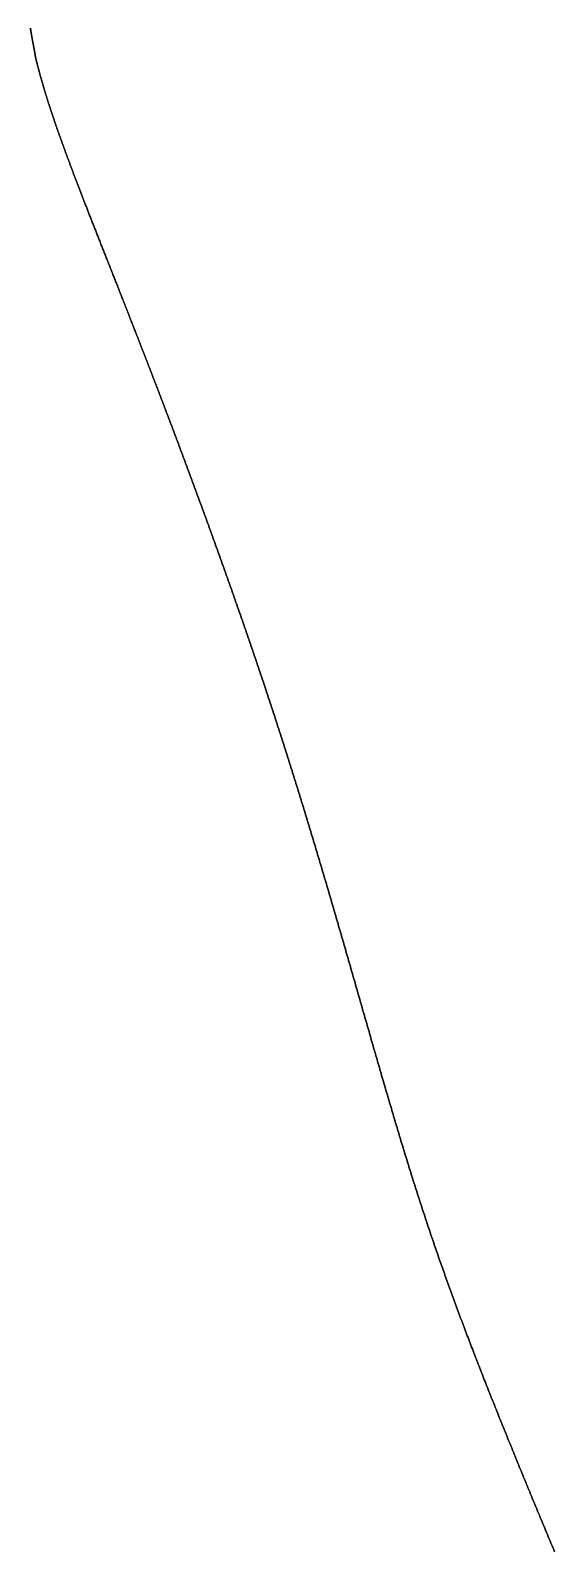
# Model space of a CAD drawing. Header units: inches. Extents: x 130170 to 284068, y 377793 to 804530.
# Drawn here: x 260559.9 to 260578, y 747975.7 to 748028.3 of the extents above; entities that cross this region are included whole.
import ezdxf

# ---------------------------------------------------------------- set-up
doc = ezdxf.new("R2010")
doc.units = ezdxf.units.IN
doc.header["$MEASUREMENT"] = 0
doc.layers.add('muni_il', color=7, linetype='Continuous')

msp = doc.modelspace()

# ---------------------------------------------------------------- linework, layer by layer
at = {"layer": 'muni_il'}
for points in [[(260578.026, 747975.682), (260577.995, 747975.757), (260577.964, 747975.831), (260577.932, 747975.905), (260577.901, 747975.979), (260577.87, 747976.053), (260577.839, 747976.127), (260577.808, 747976.201), (260577.777, 747976.275), (260577.746, 747976.349), (260577.715, 747976.423), (260577.684, 747976.498), (260577.653, 747976.571), (260577.622, 747976.645), (260577.592, 747976.719), (260577.561, 747976.793), (260577.53, 747976.867), (260577.499, 747976.941), (260577.469, 747977.014), (260577.438, 747977.088), (260577.408, 747977.162), (260577.377, 747977.235), (260577.346, 747977.309), (260577.316, 747977.382), (260577.285, 747977.456), (260577.255, 747977.529), (260577.225, 747977.603), (260577.194, 747977.676), (260577.164, 747977.749), (260577.134, 747977.822), (260577.104, 747977.895), (260577.074, 747977.968), (260577.044, 747978.041), (260577.014, 747978.114), (260576.984, 747978.186), (260576.954, 747978.259), (260576.924, 747978.332), (260576.894, 747978.404), (260576.864, 747978.477), (260576.835, 747978.549), (260576.805, 747978.621), (260576.775, 747978.693), (260576.746, 747978.765), (260576.716, 747978.838), (260576.687, 747978.909), (260576.658, 747978.981), (260576.628, 747979.053), (260576.599, 747979.124), (260576.57, 747979.196), (260576.541, 747979.267), (260576.512, 747979.339), (260576.483, 747979.41), (260576.454, 747979.481), (260576.425, 747979.552), (260576.396, 747979.623), (260576.368, 747979.693), (260576.339, 747979.764), (260576.311, 747979.834), (260576.282, 747979.905), (260576.254, 747979.975), (260576.225, 747980.045), (260576.197, 747980.115), (260576.169, 747980.185), (260576.141, 747980.255), (260576.113, 747980.325), (260576.085, 747980.395), (260576.057, 747980.464), (260576.029, 747980.534), (260576.001, 747980.603), (260575.974, 747980.672), (260575.946, 747980.741), (260575.918, 747980.81), (260575.891, 747980.879), (260575.864, 747980.947), (260575.836, 747981.016), (260575.809, 747981.084), (260575.782, 747981.153), (260575.755, 747981.221), (260575.728, 747981.289), (260575.701, 747981.357), (260575.674, 747981.425), (260575.647, 747981.492), (260575.621, 747981.56), (260575.594, 747981.627), (260575.568, 747981.694), (260575.541, 747981.762), (260575.515, 747981.829), (260575.489, 747981.896), (260575.463, 747981.963), (260575.437, 747982.029), (260575.411, 747982.096), (260575.385, 747982.162), (260575.359, 747982.229), (260575.333, 747982.295), (260575.307, 747982.361), (260575.282, 747982.427), (260575.256, 747982.493), (260575.231, 747982.559), (260575.206, 747982.625), (260575.18, 747982.69), (260575.155, 747982.756), (260575.13, 747982.821), (260575.105, 747982.886), (260575.08, 747982.951), (260575.055, 747983.016), (260575.03, 747983.081), (260575.006, 747983.146), (260574.981, 747983.211), (260574.957, 747983.276), (260574.932, 747983.34), (260574.908, 747983.405), (260574.883, 747983.469), (260574.859, 747983.533), (260574.835, 747983.597), (260574.811, 747983.661), (260574.787, 747983.725), (260574.763, 747983.789), (260574.739, 747983.853), (260574.716, 747983.917), (260574.692, 747983.98), (260574.668, 747984.044), (260574.645, 747984.107), (260574.621, 747984.171), (260574.598, 747984.234), (260574.575, 747984.297), (260574.552, 747984.36), (260574.528, 747984.423), (260574.505, 747984.486), (260574.482, 747984.549), (260574.459, 747984.612), (260574.437, 747984.675), (260574.414, 747984.738), (260574.391, 747984.8), (260574.368, 747984.863), (260574.346, 747984.926), (260574.323, 747984.988), (260574.301, 747985.051), (260574.278, 747985.113), (260574.256, 747985.176), (260574.234, 747985.238), (260574.212, 747985.3), (260574.19, 747985.363), (260574.168, 747985.425), (260574.145, 747985.487), (260574.124, 747985.549), (260574.102, 747985.611), (260574.08, 747985.673), (260574.058, 747985.736), (260574.036, 747985.797), (260574.015, 747985.86), (260573.993, 747985.922), (260573.972, 747985.984), (260573.95, 747986.046), (260573.929, 747986.108), (260573.908, 747986.17), (260573.886, 747986.232), (260573.865, 747986.293), (260573.844, 747986.355), (260573.822, 747986.417), (260573.801, 747986.479), (260573.78, 747986.541), (260573.759, 747986.603), (260573.738, 747986.665), (260573.718, 747986.727), (260573.697, 747986.789), (260573.676, 747986.851), (260573.655, 747986.913), (260573.634, 747986.975), (260573.614, 747987.037), (260573.593, 747987.099), (260573.572, 747987.161), (260573.552, 747987.224), (260573.531, 747987.286), (260573.511, 747987.348), (260573.49, 747987.41), (260573.47, 747987.472), (260573.45, 747987.535), (260573.429, 747987.597), (260573.409, 747987.659), (260573.389, 747987.722), (260573.368, 747987.784), (260573.348, 747987.847), (260573.328, 747987.909), (260573.308, 747987.972), (260573.288, 747988.035), (260573.268, 747988.097), (260573.247, 747988.16), (260573.227, 747988.223), (260573.207, 747988.286), (260573.187, 747988.349), (260573.167, 747988.412), (260573.147, 747988.475), (260573.127, 747988.538), (260573.108, 747988.601), (260573.088, 747988.664), (260573.068, 747988.728), (260573.048, 747988.791), (260573.028, 747988.855), (260573.008, 747988.918), (260572.988, 747988.982), (260572.969, 747989.046), (260572.949, 747989.11), (260572.929, 747989.173), (260572.909, 747989.237), (260572.889, 747989.301), (260572.87, 747989.366), (260572.85, 747989.43), (260572.83, 747989.494), (260572.811, 747989.558), (260572.791, 747989.623), (260572.771, 747989.687), (260572.752, 747989.752), (260572.732, 747989.817), (260572.712, 747989.882), (260572.692, 747989.946), (260572.673, 747990.011), (260572.653, 747990.077), (260572.634, 747990.142), (260572.614, 747990.207), (260572.594, 747990.272), (260572.575, 747990.338), (260572.555, 747990.403), (260572.535, 747990.469), (260572.516, 747990.535), (260572.496, 747990.601), (260572.476, 747990.666), (260572.457, 747990.732), (260572.437, 747990.799), (260572.417, 747990.865), (260572.398, 747990.931), (260572.378, 747990.998), (260572.359, 747991.064), (260572.339, 747991.131), (260572.319, 747991.197), (260572.299, 747991.264), (260572.28, 747991.331), (260572.26, 747991.398), (260572.24, 747991.465), (260572.221, 747991.532), (260572.201, 747991.599), (260572.181, 747991.667), (260572.162, 747991.734), (260572.142, 747991.802), (260572.122, 747991.869), (260572.102, 747991.937), (260572.083, 747992.004), (260572.063, 747992.072), (260572.043, 747992.14), (260572.023, 747992.208), (260572.004, 747992.276), (260571.984, 747992.345), (260571.964, 747992.413), (260571.944, 747992.481), (260571.924, 747992.55), (260571.905, 747992.618), (260571.885, 747992.687), (260571.865, 747992.756), (260571.845, 747992.824), (260571.825, 747992.893), (260571.805, 747992.962), (260571.785, 747993.031), (260571.765, 747993.1), (260571.746, 747993.169), (260571.726, 747993.238), (260571.706, 747993.308), (260571.686, 747993.377), (260571.666, 747993.446), (260571.646, 747993.516), (260571.626, 747993.585), (260571.606, 747993.655), (260571.586, 747993.725), (260571.566, 747993.794), (260571.546, 747993.864), (260571.526, 747993.934), (260571.506, 747994.003), (260571.486, 747994.073), (260571.466, 747994.143), (260571.446, 747994.213), (260571.425, 747994.283), (260571.405, 747994.353), (260571.385, 747994.423), (260571.365, 747994.494), (260571.345, 747994.564), (260571.325, 747994.634), (260571.305, 747994.704), (260571.284, 747994.774), (260571.264, 747994.845), (260571.244, 747994.915), (260571.224, 747994.985), (260571.204, 747995.056), (260571.184, 747995.126), (260571.164, 747995.196), (260571.143, 747995.267), (260571.123, 747995.337), (260571.103, 747995.408), (260571.083, 747995.478), (260571.062, 747995.549), (260571.042, 747995.619), (260571.022, 747995.689), (260571.002, 747995.76), (260570.981, 747995.83), (260570.961, 747995.901), (260570.941, 747995.971), (260570.921, 747996.042), (260570.9, 747996.112), (260570.88, 747996.182), (260570.86, 747996.253), (260570.839, 747996.323), (260570.819, 747996.394), (260570.799, 747996.464), (260570.779, 747996.534), (260570.758, 747996.604), (260570.738, 747996.675), (260570.718, 747996.745), (260570.698, 747996.815), (260570.677, 747996.885), (260570.657, 747996.955), (260570.637, 747997.025), (260570.616, 747997.095), (260570.596, 747997.165), (260570.576, 747997.235), (260570.555, 747997.305), (260570.535, 747997.375), (260570.515, 747997.445), (260570.495, 747997.514), (260570.474, 747997.584), (260570.454, 747997.654), (260570.434, 747997.723), (260570.414, 747997.793), (260570.393, 747997.862), (260570.373, 747997.932), (260570.353, 747998.001), (260570.332, 747998.07), (260570.312, 747998.139), (260570.292, 747998.208), (260570.272, 747998.277), (260570.252, 747998.346), (260570.231, 747998.415), (260570.211, 747998.484), (260570.191, 747998.553), (260570.171, 747998.621), (260570.151, 747998.69), (260570.131, 747998.758), (260570.11, 747998.826), (260570.09, 747998.895), (260570.07, 747998.963), (260570.05, 747999.031), (260570.03, 747999.099), (260570.01, 747999.167), (260569.99, 747999.235), (260569.969, 747999.302), (260569.949, 747999.37), (260569.929, 747999.437), (260569.909, 747999.505), (260569.889, 747999.572), (260569.869, 747999.639), (260569.849, 747999.706), (260569.829, 747999.773), (260569.809, 747999.84), (260569.789, 747999.907), (260569.769, 747999.974), (260569.749, 748000.04), (260569.729, 748000.107), (260569.709, 748000.173), (260569.689, 748000.239), (260569.669, 748000.305), (260569.65, 748000.371), (260569.63, 748000.437), (260569.61, 748000.503), (260569.59, 748000.568), (260569.57, 748000.634), (260569.55, 748000.699), (260569.531, 748000.764), (260569.511, 748000.829), (260569.491, 748000.894), (260569.471, 748000.959), (260569.452, 748001.024), (260569.432, 748001.089), (260569.412, 748001.153), (260569.393, 748001.218), (260569.373, 748001.282), (260569.353, 748001.346), (260569.334, 748001.41), (260569.314, 748001.474), (260569.294, 748001.538), (260569.275, 748001.601), (260569.255, 748001.665), (260569.236, 748001.728), (260569.216, 748001.792), (260569.196, 748001.855), (260569.177, 748001.918), (260569.157, 748001.981), (260569.138, 748002.044), (260569.118, 748002.106), (260569.099, 748002.169), (260569.079, 748002.231), (260569.06, 748002.294), (260569.041, 748002.356), (260569.021, 748002.418), (260569.002, 748002.48), (260568.982, 748002.542), (260568.963, 748002.603), (260568.944, 748002.665), (260568.924, 748002.726), (260568.905, 748002.788), (260568.886, 748002.849), (260568.866, 748002.91), (260568.847, 748002.971), (260568.828, 748003.032), (260568.809, 748003.093), (260568.789, 748003.154), (260568.77, 748003.214), (260568.751, 748003.275), (260568.732, 748003.335), (260568.713, 748003.395), (260568.693, 748003.455), (260568.674, 748003.515), (260568.655, 748003.575), (260568.636, 748003.635), (260568.617, 748003.695), (260568.598, 748003.754), (260568.579, 748003.814), (260568.559, 748003.873), (260568.54, 748003.933), (260568.521, 748003.992), (260568.502, 748004.051), (260568.483, 748004.11), (260568.464, 748004.169), (260568.445, 748004.227), (260568.426, 748004.286), (260568.407, 748004.345), (260568.388, 748004.403), (260568.369, 748004.462), (260568.35, 748004.52), (260568.331, 748004.578), (260568.312, 748004.637), (260568.293, 748004.695), (260568.274, 748004.753), (260568.254, 748004.811), (260568.236, 748004.868), (260568.217, 748004.926), (260568.198, 748004.984), (260568.179, 748005.042), (260568.16, 748005.099), (260568.141, 748005.157), (260568.122, 748005.214), (260568.103, 748005.272), (260568.084, 748005.329), (260568.065, 748005.386), (260568.046, 748005.443), (260568.027, 748005.5), (260568.008, 748005.557), (260567.989, 748005.614), (260567.97, 748005.671), (260567.951, 748005.728), (260567.932, 748005.785), (260567.913, 748005.841), (260567.894, 748005.898), (260567.875, 748005.955), (260567.856, 748006.011), (260567.837, 748006.068), (260567.818, 748006.124), (260567.799, 748006.181), (260567.78, 748006.237), (260567.761, 748006.293), (260567.742, 748006.35), (260567.723, 748006.406), (260567.703, 748006.462), (260567.685, 748006.518), (260567.665, 748006.574), (260567.646, 748006.63), (260567.627, 748006.686), (260567.608, 748006.743), (260567.589, 748006.798), (260567.57, 748006.854), (260567.551, 748006.91), (260567.532, 748006.966), (260567.513, 748007.022), (260567.493, 748007.078), (260567.474, 748007.134), (260567.455, 748007.19), (260567.436, 748007.245), (260567.417, 748007.301), (260567.398, 748007.357), (260567.379, 748007.413), (260567.359, 748007.468), (260567.34, 748007.524), (260567.321, 748007.58), (260567.302, 748007.635), (260567.282, 748007.691), (260567.263, 748007.746), (260567.244, 748007.802), (260567.224, 748007.857), (260567.205, 748007.913), (260567.186, 748007.969), (260567.166, 748008.024), (260567.147, 748008.08), (260567.128, 748008.135), (260567.108, 748008.191), (260567.089, 748008.246), (260567.07, 748008.302), (260567.05, 748008.357), (260567.031, 748008.413), (260567.011, 748008.468), (260566.992, 748008.524), (260566.972, 748008.579), (260566.953, 748008.635), (260566.933, 748008.69), (260566.914, 748008.746), (260566.894, 748008.801), (260566.875, 748008.857), (260566.855, 748008.912), (260566.835, 748008.968), (260566.816, 748009.023), (260566.796, 748009.079), (260566.776, 748009.134), (260566.757, 748009.189), (260566.737, 748009.245), (260566.717, 748009.301), (260566.698, 748009.356), (260566.678, 748009.411), (260566.658, 748009.467), (260566.639, 748009.522), (260566.619, 748009.578), (260566.599, 748009.633), (260566.579, 748009.689), (260566.559, 748009.744), (260566.54, 748009.8), (260566.52, 748009.855), (260566.5, 748009.911), (260566.48, 748009.966), (260566.46, 748010.022), (260566.44, 748010.077), (260566.42, 748010.133), (260566.4, 748010.188), (260566.38, 748010.244), (260566.36, 748010.299), (260566.34, 748010.355), (260566.32, 748010.41), (260566.3, 748010.466), (260566.28, 748010.521), (260566.26, 748010.577), (260566.24, 748010.632), (260566.22, 748010.687), (260566.2, 748010.743), (260566.18, 748010.798), (260566.16, 748010.854), (260566.14, 748010.909), (260566.12, 748010.965), (260566.1, 748011.02), (260566.08, 748011.076), (260566.06, 748011.131), (260566.039, 748011.186), (260566.019, 748011.242), (260565.999, 748011.297), (260565.979, 748011.352), (260565.959, 748011.408), (260565.939, 748011.463), (260565.918, 748011.518), (260565.898, 748011.574), (260565.878, 748011.629), (260565.858, 748011.684), (260565.838, 748011.739), (260565.817, 748011.794), (260565.797, 748011.85), (260565.777, 748011.905), (260565.757, 748011.96), (260565.736, 748012.015), (260565.716, 748012.07), (260565.696, 748012.125), (260565.676, 748012.18), (260565.655, 748012.235), (260565.635, 748012.29), (260565.615, 748012.345), (260565.595, 748012.4), (260565.574, 748012.455), (260565.554, 748012.509), (260565.534, 748012.564), (260565.514, 748012.619), (260565.493, 748012.673), (260565.473, 748012.728), (260565.453, 748012.783), (260565.433, 748012.837), (260565.412, 748012.892), (260565.392, 748012.946), (260565.372, 748013.001), (260565.352, 748013.055), (260565.332, 748013.109), (260565.312, 748013.164), (260565.291, 748013.218), (260565.271, 748013.272), (260565.251, 748013.326), (260565.231, 748013.38), (260565.211, 748013.434), (260565.19, 748013.488), (260565.17, 748013.542), (260565.15, 748013.596), (260565.13, 748013.649), (260565.11, 748013.703), (260565.09, 748013.757), (260565.07, 748013.81), (260565.05, 748013.864), (260565.03, 748013.917), (260565.01, 748013.971), (260564.99, 748014.024), (260564.97, 748014.077), (260564.95, 748014.13), (260564.93, 748014.183), (260564.91, 748014.236), (260564.89, 748014.289), (260564.87, 748014.342), (260564.85, 748014.394), (260564.83, 748014.447), (260564.81, 748014.5), (260564.791, 748014.552), (260564.771, 748014.604), (260564.751, 748014.657), (260564.731, 748014.709), (260564.712, 748014.761), (260564.692, 748014.813), (260564.672, 748014.865), (260564.653, 748014.917), (260564.633, 748014.968), (260564.613, 748015.02), (260564.594, 748015.072), (260564.574, 748015.123), (260564.555, 748015.174), (260564.535, 748015.226), (260564.516, 748015.277), (260564.496, 748015.328), (260564.477, 748015.379), (260564.457, 748015.43), (260564.438, 748015.48), (260564.419, 748015.531), (260564.399, 748015.581), (260564.38, 748015.632), (260564.361, 748015.682), (260564.342, 748015.732), (260564.322, 748015.782), (260564.303, 748015.832), (260564.284, 748015.882), (260564.265, 748015.932), (260564.246, 748015.982), (260564.227, 748016.031), (260564.208, 748016.08), (260564.189, 748016.13), (260564.17, 748016.179), (260564.151, 748016.228), (260564.133, 748016.277), (260564.114, 748016.326), (260564.095, 748016.374), (260564.076, 748016.423), (260564.058, 748016.471), (260564.039, 748016.52), (260564.02, 748016.568), (260564.002, 748016.616), (260563.983, 748016.664), (260563.965, 748016.712), (260563.946, 748016.76), (260563.928, 748016.807), (260563.909, 748016.855), (260563.891, 748016.902), (260563.873, 748016.949), (260563.855, 748016.996), (260563.836, 748017.044), (260563.818, 748017.09), (260563.8, 748017.137), (260563.782, 748017.184), (260563.764, 748017.23), (260563.746, 748017.276), (260563.728, 748017.323), (260563.71, 748017.369), (260563.692, 748017.415), (260563.674, 748017.461), (260563.656, 748017.506), (260563.639, 748017.552), (260563.621, 748017.597), (260563.603, 748017.643), (260563.585, 748017.688), (260563.568, 748017.733), (260563.55, 748017.778), (260563.533, 748017.823), (260563.515, 748017.868), (260563.498, 748017.912), (260563.481, 748017.957), (260563.463, 748018.001), (260563.446, 748018.045), (260563.429, 748018.089), (260563.411, 748018.133), (260563.394, 748018.177), (260563.377, 748018.221), (260563.36, 748018.264), (260563.343, 748018.308), (260563.326, 748018.351), (260563.309, 748018.394), (260563.292, 748018.437), (260563.275, 748018.48), (260563.258, 748018.523), (260563.242, 748018.566), (260563.225, 748018.608), (260563.208, 748018.651), (260563.192, 748018.693), (260563.175, 748018.735), (260563.159, 748018.777), (260563.142, 748018.819), (260563.126, 748018.861), (260563.109, 748018.903), (260563.093, 748018.944), (260563.076, 748018.986), (260563.06, 748019.027), (260563.044, 748019.068), (260563.028, 748019.11), (260563.012, 748019.15), (260562.996, 748019.191), (260562.979, 748019.232), (260562.963, 748019.273), (260562.948, 748019.313), (260562.932, 748019.353), (260562.916, 748019.394), (260562.9, 748019.434), (260562.884, 748019.474), (260562.868, 748019.514), (260562.853, 748019.553), (260562.837, 748019.593), (260562.821, 748019.632), (260562.806, 748019.672), (260562.79, 748019.711), (260562.775, 748019.75), (260562.759, 748019.789), (260562.744, 748019.828), (260562.729, 748019.867), (260562.714, 748019.906), (260562.698, 748019.944), (260562.683, 748019.983), (260562.668, 748020.021), (260562.653, 748020.059), (260562.638, 748020.097), (260562.623, 748020.135), (260562.608, 748020.173), (260562.593, 748020.211), (260562.578, 748020.249), (260562.563, 748020.286), (260562.548, 748020.323), (260562.534, 748020.361), (260562.519, 748020.398), (260562.504, 748020.435), (260562.49, 748020.472), (260562.475, 748020.509), (260562.461, 748020.546), (260562.446, 748020.582), (260562.432, 748020.619), (260562.417, 748020.655), (260562.403, 748020.692), (260562.389, 748020.728), (260562.374, 748020.764), (260562.36, 748020.8), (260562.346, 748020.836), (260562.332, 748020.871), (260562.318, 748020.907), (260562.304, 748020.943), (260562.29, 748020.978), (260562.276, 748021.013), (260562.262, 748021.049), (260562.248, 748021.084), (260562.234, 748021.119), (260562.221, 748021.154), (260562.207, 748021.188), (260562.193, 748021.223), (260562.18, 748021.258), (260562.166, 748021.292), (260562.153, 748021.326), (260562.139, 748021.361), (260562.126, 748021.395), (260562.112, 748021.429), (260562.099, 748021.463), (260562.086, 748021.496), (260562.072, 748021.53), (260562.059, 748021.564), (260562.046, 748021.597), (260562.033, 748021.631), (260562.02, 748021.664), (260562.007, 748021.697), (260561.994, 748021.73), (260561.981, 748021.763), (260561.968, 748021.796), (260561.955, 748021.829), (260561.942, 748021.862), (260561.93, 748021.895), (260561.917, 748021.927), (260561.904, 748021.96), (260561.891, 748021.992), (260561.879, 748022.024), (260561.866, 748022.056), (260561.854, 748022.088), (260561.841, 748022.12), (260561.829, 748022.152), (260561.817, 748022.184), (260561.804, 748022.215), (260561.792, 748022.247), (260561.78, 748022.279), (260561.768, 748022.31), (260561.755, 748022.341), (260561.743, 748022.372), (260561.731, 748022.403), (260561.719, 748022.434), (260561.707, 748022.465), (260561.695, 748022.496), (260561.683, 748022.527), (260561.671, 748022.557), (260561.66, 748022.588), (260561.648, 748022.618), (260561.636, 748022.649), (260561.624, 748022.679), (260561.613, 748022.709), (260561.601, 748022.74), (260561.59, 748022.77), (260561.578, 748022.799), (260561.567, 748022.829), (260561.555, 748022.859), (260561.544, 748022.889), (260561.532, 748022.918), (260561.521, 748022.948), (260561.51, 748022.977), (260561.499, 748023.007), (260561.487, 748023.036), (260561.476, 748023.065), (260561.465, 748023.094), (260561.454, 748023.124), (260561.443, 748023.153), (260561.432, 748023.181), (260561.421, 748023.21), (260561.41, 748023.239), (260561.399, 748023.268), (260561.388, 748023.296), (260561.377, 748023.325), (260561.367, 748023.353), (260561.356, 748023.382), (260561.345, 748023.41), (260561.335, 748023.438), (260561.324, 748023.466), (260561.313, 748023.495), (260561.303, 748023.523), (260561.292, 748023.55), (260561.282, 748023.578), (260561.271, 748023.606), (260561.261, 748023.634), (260561.251, 748023.662), (260561.24, 748023.689), (260561.23, 748023.717), (260561.22, 748023.745), (260561.209, 748023.772), (260561.199, 748023.799), (260561.189, 748023.827), (260561.179, 748023.854), (260561.169, 748023.881), (260561.159, 748023.908), (260561.149, 748023.935), (260561.139, 748023.962), (260561.129, 748023.989), (260561.119, 748024.016), (260561.109, 748024.043), (260561.099, 748024.07), (260561.09, 748024.096), (260561.08, 748024.123), (260561.07, 748024.15), (260561.06, 748024.176), (260561.051, 748024.203), (260561.041, 748024.229), (260561.032, 748024.256), (260561.022, 748024.282), (260561.013, 748024.308), (260561.003, 748024.334), (260560.994, 748024.361), (260560.984, 748024.387), (260560.975, 748024.413), (260560.965, 748024.439), (260560.956, 748024.465), (260560.947, 748024.491), (260560.938, 748024.516), (260560.928, 748024.542), (260560.919, 748024.568), (260560.91, 748024.593), (260560.901, 748024.619), (260560.892, 748024.645), (260560.883, 748024.67), (260560.874, 748024.695), (260560.865, 748024.721), (260560.856, 748024.746), (260560.847, 748024.772), (260560.838, 748024.797), (260560.829, 748024.822), (260560.821, 748024.847), (260560.812, 748024.872), (260560.803, 748024.897), (260560.795, 748024.922), (260560.786, 748024.947), (260560.777, 748024.972), (260560.769, 748024.997), (260560.76, 748025.021), (260560.752, 748025.046), (260560.743, 748025.07), (260560.735, 748025.095), (260560.727, 748025.119), (260560.718, 748025.144), (260560.71, 748025.168), (260560.702, 748025.193), (260560.693, 748025.217), (260560.685, 748025.241), (260560.677, 748025.265), (260560.669, 748025.289), (260560.661, 748025.313), (260560.653, 748025.337), (260560.645, 748025.361), (260560.637, 748025.385), (260560.629, 748025.408), (260560.621, 748025.432), (260560.613, 748025.456), (260560.605, 748025.479), (260560.598, 748025.503), (260560.59, 748025.526), (260560.582, 748025.549), (260560.575, 748025.573), (260560.567, 748025.596), (260560.56, 748025.619), (260560.552, 748025.642), (260560.545, 748025.665), (260560.537, 748025.688), (260560.53, 748025.711), (260560.523, 748025.734), (260560.515, 748025.756), (260560.508, 748025.779), (260560.501, 748025.801), (260560.494, 748025.824), (260560.487, 748025.846), (260560.48, 748025.868), (260560.473, 748025.891), (260560.466, 748025.913), (260560.459, 748025.935), (260560.452, 748025.957), (260560.445, 748025.979), (260560.438, 748026.001), (260560.431, 748026.023), (260560.425, 748026.044), (260560.418, 748026.066), (260560.411, 748026.087), (260560.405, 748026.109), (260560.398, 748026.13), (260560.392, 748026.151), (260560.385, 748026.173), (260560.379, 748026.194), (260560.373, 748026.215), (260560.366, 748026.236), (260560.36, 748026.257), (260560.354, 748026.277), (260560.348, 748026.298), (260560.342, 748026.319), (260560.336, 748026.339), (260560.329, 748026.36), (260560.324, 748026.38), (260560.318, 748026.4), (260560.312, 748026.42), (260560.306, 748026.441), (260560.3, 748026.461), (260560.294, 748026.48), (260560.289, 748026.5), (260560.283, 748026.52), (260560.278, 748026.539), (260560.272, 748026.559), (260560.266, 748026.578), (260560.261, 748026.598), (260560.256, 748026.617), (260560.25, 748026.636), (260560.245, 748026.655), (260560.24, 748026.674), (260560.235, 748026.692), (260560.23, 748026.711), (260560.224, 748026.73), (260560.219, 748026.748), (260560.214, 748026.766), (260560.21, 748026.784), (260560.205, 748026.802), (260560.2, 748026.82), (260560.195, 748026.838), (260560.19, 748026.855), (260560.186, 748026.873), (260560.181, 748026.89), (260560.177, 748026.907), (260560.172, 748026.924), (260560.168, 748026.941), (260560.163, 748026.958), (260560.159, 748026.974), (260560.155, 748026.99), (260560.151, 748027.006), (260560.147, 748027.022), (260560.143, 748027.038), (260560.139, 748027.053), (260560.135, 748027.068), (260560.131, 748027.083), (260560.127, 748027.098), (260560.124, 748027.112), (260560.12, 748027.126), (260560.116, 748027.14), (260560.113, 748027.154), (260560.11, 748027.167), (260560.106, 748027.181), (260560.103, 748027.193), (260560.1, 748027.206), (260560.097, 748027.218), (260560.094, 748027.23), (260560.092, 748027.242), (260560.089, 748027.253), (260560.086, 748027.264), (260560.084, 748027.275), (260560.081, 748027.286), (260560.079, 748027.296), (260560.076, 748027.307), (260560.074, 748027.317), (260560.072, 748027.326), (260560.07, 748027.336), (260560.067, 748027.346), (260560.065, 748027.355), (260560.063, 748027.365), (260560.061, 748027.374), (260560.059, 748027.384), (260560.057, 748027.394), (260560.055, 748027.404), (260560.053, 748027.415), (260559.91, 748028.223), (260559.892, 748028.333)], [(260559.892, 748028.333), (260559.91, 748028.223), (260560.053, 748027.415), (260560.055, 748027.404), (260560.057, 748027.394), (260560.059, 748027.384), (260560.061, 748027.374), (260560.063, 748027.365), (260560.065, 748027.355), (260560.067, 748027.346), (260560.07, 748027.336), (260560.072, 748027.326), (260560.074, 748027.317), (260560.076, 748027.307), (260560.079, 748027.296), (260560.081, 748027.286), (260560.084, 748027.275), (260560.086, 748027.264), (260560.089, 748027.253), (260560.092, 748027.242), (260560.094, 748027.23), (260560.097, 748027.218), (260560.1, 748027.206), (260560.103, 748027.193), (260560.106, 748027.181), (260560.11, 748027.167), (260560.113, 748027.154), (260560.116, 748027.14), (260560.12, 748027.126), (260560.124, 748027.112), (260560.127, 748027.098), (260560.131, 748027.083), (260560.135, 748027.068), (260560.139, 748027.053), (260560.143, 748027.038), (260560.147, 748027.022), (260560.151, 748027.006), (260560.155, 748026.99), (260560.159, 748026.974), (260560.163, 748026.958), (260560.168, 748026.941), (260560.172, 748026.924), (260560.177, 748026.907), (260560.181, 748026.89), (260560.186, 748026.873), (260560.19, 748026.855), (260560.195, 748026.838), (260560.2, 748026.82), (260560.205, 748026.802), (260560.21, 748026.784), (260560.214, 748026.766), (260560.219, 748026.748), (260560.224, 748026.73), (260560.23, 748026.711), (260560.235, 748026.692), (260560.24, 748026.674), (260560.245, 748026.655), (260560.25, 748026.636), (260560.256, 748026.617), (260560.261, 748026.598), (260560.266, 748026.578), (260560.272, 748026.559), (260560.278, 748026.539), (260560.283, 748026.52), (260560.289, 748026.5), (260560.294, 748026.48), (260560.3, 748026.461), (260560.306, 748026.441), (260560.312, 748026.42), (260560.318, 748026.4), (260560.324, 748026.38), (260560.329, 748026.36), (260560.336, 748026.339), (260560.342, 748026.319), (260560.348, 748026.298), (260560.354, 748026.277), (260560.36, 748026.257), (260560.366, 748026.236), (260560.373, 748026.215), (260560.379, 748026.194), (260560.385, 748026.173), (260560.392, 748026.151), (260560.398, 748026.13), (260560.405, 748026.109), (260560.411, 748026.087), (260560.418, 748026.066), (260560.425, 748026.044), (260560.431, 748026.023), (260560.438, 748026.001), (260560.445, 748025.979), (260560.452, 748025.957), (260560.459, 748025.935), (260560.466, 748025.913), (260560.473, 748025.891), (260560.48, 748025.868), (260560.487, 748025.846), (260560.494, 748025.824), (260560.501, 748025.801), (260560.508, 748025.779), (260560.515, 748025.756), (260560.523, 748025.734), (260560.53, 748025.711), (260560.537, 748025.688), (260560.545, 748025.665), (260560.552, 748025.642), (260560.56, 748025.619), (260560.567, 748025.596), (260560.575, 748025.573), (260560.582, 748025.549), (260560.59, 748025.526), (260560.598, 748025.503), (260560.605, 748025.479), (260560.613, 748025.456), (260560.621, 748025.432), (260560.629, 748025.408), (260560.637, 748025.385), (260560.645, 748025.361), (260560.653, 748025.337), (260560.661, 748025.313), (260560.669, 748025.289), (260560.677, 748025.265), (260560.685, 748025.241), (260560.693, 748025.217), (260560.702, 748025.193), (260560.71, 748025.168), (260560.718, 748025.144), (260560.727, 748025.119), (260560.735, 748025.095), (260560.743, 748025.07), (260560.752, 748025.046), (260560.76, 748025.021), (260560.769, 748024.997), (260560.777, 748024.972), (260560.786, 748024.947), (260560.795, 748024.922), (260560.803, 748024.897), (260560.812, 748024.872), (260560.821, 748024.847), (260560.829, 748024.822), (260560.838, 748024.797), (260560.847, 748024.772), (260560.856, 748024.746), (260560.865, 748024.721), (260560.874, 748024.695), (260560.883, 748024.67), (260560.892, 748024.645), (260560.901, 748024.619), (260560.91, 748024.593), (260560.919, 748024.568), (260560.928, 748024.542), (260560.938, 748024.516), (260560.947, 748024.491), (260560.956, 748024.465), (260560.965, 748024.439), (260560.975, 748024.413), (260560.984, 748024.387), (260560.994, 748024.361), (260561.003, 748024.334), (260561.013, 748024.308), (260561.022, 748024.282), (260561.032, 748024.256), (260561.041, 748024.229), (260561.051, 748024.203), (260561.06, 748024.176), (260561.07, 748024.15), (260561.08, 748024.123), (260561.09, 748024.096), (260561.099, 748024.07), (260561.109, 748024.043), (260561.119, 748024.016), (260561.129, 748023.989), (260561.139, 748023.962), (260561.149, 748023.935), (260561.159, 748023.908), (260561.169, 748023.881), (260561.179, 748023.854), (260561.189, 748023.827), (260561.199, 748023.799), (260561.209, 748023.772), (260561.22, 748023.745), (260561.23, 748023.717), (260561.24, 748023.689), (260561.251, 748023.662), (260561.261, 748023.634), (260561.271, 748023.606), (260561.282, 748023.578), (260561.292, 748023.55), (260561.303, 748023.523), (260561.313, 748023.495), (260561.324, 748023.466), (260561.335, 748023.438), (260561.345, 748023.41), (260561.356, 748023.382), (260561.367, 748023.353), (260561.377, 748023.325), (260561.388, 748023.296), (260561.399, 748023.268), (260561.41, 748023.239), (260561.421, 748023.21), (260561.432, 748023.181), (260561.443, 748023.153), (260561.454, 748023.124), (260561.465, 748023.094), (260561.476, 748023.065), (260561.487, 748023.036), (260561.499, 748023.007), (260561.51, 748022.977), (260561.521, 748022.948), (260561.532, 748022.918), (260561.544, 748022.889), (260561.555, 748022.859), (260561.567, 748022.829), (260561.578, 748022.799), (260561.59, 748022.77), (260561.601, 748022.74), (260561.613, 748022.709), (260561.624, 748022.679), (260561.636, 748022.649), (260561.648, 748022.618), (260561.66, 748022.588), (260561.671, 748022.557), (260561.683, 748022.527), (260561.695, 748022.496), (260561.707, 748022.465), (260561.719, 748022.434), (260561.731, 748022.403), (260561.743, 748022.372), (260561.755, 748022.341), (260561.768, 748022.31), (260561.78, 748022.279), (260561.792, 748022.247), (260561.804, 748022.215), (260561.817, 748022.184), (260561.829, 748022.152), (260561.841, 748022.12), (260561.854, 748022.088), (260561.866, 748022.056), (260561.879, 748022.024), (260561.891, 748021.992), (260561.904, 748021.96), (260561.917, 748021.927), (260561.93, 748021.895), (260561.942, 748021.862), (260561.955, 748021.829), (260561.968, 748021.796), (260561.981, 748021.763), (260561.994, 748021.73), (260562.007, 748021.697), (260562.02, 748021.664), (260562.033, 748021.631), (260562.046, 748021.597), (260562.059, 748021.564), (260562.072, 748021.53), (260562.086, 748021.496), (260562.099, 748021.463), (260562.112, 748021.429), (260562.126, 748021.395), (260562.139, 748021.361), (260562.153, 748021.326), (260562.166, 748021.292), (260562.18, 748021.258), (260562.193, 748021.223), (260562.207, 748021.188), (260562.221, 748021.154), (260562.234, 748021.119), (260562.248, 748021.084), (260562.262, 748021.049), (260562.276, 748021.013), (260562.29, 748020.978), (260562.304, 748020.943), (260562.318, 748020.907), (260562.332, 748020.871), (260562.346, 748020.836), (260562.36, 748020.8), (260562.374, 748020.764), (260562.389, 748020.728), (260562.403, 748020.692), (260562.417, 748020.655), (260562.432, 748020.619), (260562.446, 748020.582), (260562.461, 748020.546), (260562.475, 748020.509), (260562.49, 748020.472), (260562.504, 748020.435), (260562.519, 748020.398), (260562.534, 748020.361), (260562.548, 748020.323), (260562.563, 748020.286), (260562.578, 748020.249), (260562.593, 748020.211), (260562.608, 748020.173), (260562.623, 748020.135), (260562.638, 748020.097), (260562.653, 748020.059), (260562.668, 748020.021), (260562.683, 748019.983), (260562.698, 748019.944), (260562.714, 748019.906), (260562.729, 748019.867), (260562.744, 748019.828), (260562.759, 748019.789), (260562.775, 748019.75), (260562.79, 748019.711), (260562.806, 748019.672), (260562.821, 748019.632), (260562.837, 748019.593), (260562.853, 748019.553), (260562.868, 748019.514), (260562.884, 748019.474), (260562.9, 748019.434), (260562.916, 748019.394), (260562.932, 748019.353), (260562.948, 748019.313), (260562.963, 748019.273), (260562.979, 748019.232), (260562.996, 748019.191), (260563.012, 748019.15), (260563.028, 748019.11), (260563.044, 748019.068), (260563.06, 748019.027), (260563.076, 748018.986), (260563.093, 748018.944), (260563.109, 748018.903), (260563.126, 748018.861), (260563.142, 748018.819), (260563.159, 748018.777), (260563.175, 748018.735), (260563.192, 748018.693), (260563.208, 748018.651), (260563.225, 748018.608), (260563.242, 748018.566), (260563.258, 748018.523), (260563.275, 748018.48), (260563.292, 748018.437), (260563.309, 748018.394), (260563.326, 748018.351), (260563.343, 748018.308), (260563.36, 748018.264), (260563.377, 748018.221), (260563.394, 748018.177), (260563.411, 748018.133), (260563.429, 748018.089), (260563.446, 748018.045), (260563.463, 748018.001), (260563.481, 748017.957), (260563.498, 748017.912), (260563.515, 748017.868), (260563.533, 748017.823), (260563.55, 748017.778), (260563.568, 748017.733), (260563.585, 748017.688), (260563.603, 748017.643), (260563.621, 748017.597), (260563.639, 748017.552), (260563.656, 748017.506), (260563.674, 748017.461), (260563.692, 748017.415), (260563.71, 748017.369), (260563.728, 748017.323), (260563.746, 748017.276), (260563.764, 748017.23), (260563.782, 748017.184), (260563.8, 748017.137), (260563.818, 748017.09), (260563.836, 748017.044), (260563.855, 748016.996), (260563.873, 748016.949), (260563.891, 748016.902), (260563.909, 748016.855), (260563.928, 748016.807), (260563.946, 748016.76), (260563.965, 748016.712), (260563.983, 748016.664), (260564.002, 748016.616), (260564.02, 748016.568), (260564.039, 748016.52), (260564.058, 748016.471), (260564.076, 748016.423), (260564.095, 748016.374), (260564.114, 748016.326), (260564.133, 748016.277), (260564.151, 748016.228), (260564.17, 748016.179), (260564.189, 748016.13), (260564.208, 748016.08), (260564.227, 748016.031), (260564.246, 748015.982), (260564.265, 748015.932), (260564.284, 748015.882), (260564.303, 748015.832), (260564.322, 748015.782), (260564.342, 748015.732), (260564.361, 748015.682), (260564.38, 748015.632), (260564.399, 748015.581), (260564.419, 748015.531), (260564.438, 748015.48), (260564.457, 748015.43), (260564.477, 748015.379), (260564.496, 748015.328), (260564.516, 748015.277), (260564.535, 748015.226), (260564.555, 748015.174), (260564.574, 748015.123), (260564.594, 748015.072), (260564.613, 748015.02), (260564.633, 748014.968), (260564.653, 748014.917), (260564.672, 748014.865), (260564.692, 748014.813), (260564.712, 748014.761), (260564.731, 748014.709), (260564.751, 748014.657), (260564.771, 748014.604), (260564.791, 748014.552), (260564.81, 748014.5), (260564.83, 748014.447), (260564.85, 748014.394), (260564.87, 748014.342), (260564.89, 748014.289), (260564.91, 748014.236), (260564.93, 748014.183), (260564.95, 748014.13), (260564.97, 748014.077), (260564.99, 748014.024), (260565.01, 748013.971), (260565.03, 748013.917), (260565.05, 748013.864), (260565.07, 748013.81), (260565.09, 748013.757), (260565.11, 748013.703), (260565.13, 748013.649), (260565.15, 748013.596), (260565.17, 748013.542), (260565.19, 748013.488), (260565.211, 748013.434), (260565.231, 748013.38), (260565.251, 748013.326), (260565.271, 748013.272), (260565.291, 748013.218), (260565.312, 748013.164), (260565.332, 748013.109), (260565.352, 748013.055), (260565.372, 748013.001), (260565.392, 748012.946), (260565.412, 748012.892), (260565.433, 748012.837), (260565.453, 748012.783), (260565.473, 748012.728), (260565.493, 748012.673), (260565.514, 748012.619), (260565.534, 748012.564), (260565.554, 748012.509), (260565.574, 748012.455), (260565.595, 748012.4), (260565.615, 748012.345), (260565.635, 748012.29), (260565.655, 748012.235), (260565.676, 748012.18), (260565.696, 748012.125), (260565.716, 748012.07), (260565.736, 748012.015), (260565.757, 748011.96), (260565.777, 748011.905), (260565.797, 748011.85), (260565.817, 748011.794), (260565.838, 748011.739), (260565.858, 748011.684), (260565.878, 748011.629), (260565.898, 748011.574), (260565.918, 748011.518), (260565.939, 748011.463), (260565.959, 748011.408), (260565.979, 748011.352), (260565.999, 748011.297), (260566.019, 748011.242), (260566.039, 748011.186), (260566.06, 748011.131), (260566.08, 748011.076), (260566.1, 748011.02), (260566.12, 748010.965), (260566.14, 748010.909), (260566.16, 748010.854), (260566.18, 748010.798), (260566.2, 748010.743), (260566.22, 748010.687), (260566.24, 748010.632), (260566.26, 748010.577), (260566.28, 748010.521), (260566.3, 748010.466), (260566.32, 748010.41), (260566.34, 748010.355), (260566.36, 748010.299), (260566.38, 748010.244), (260566.4, 748010.188), (260566.42, 748010.133), (260566.44, 748010.077), (260566.46, 748010.022), (260566.48, 748009.966), (260566.5, 748009.911), (260566.52, 748009.855), (260566.54, 748009.8), (260566.559, 748009.744), (260566.579, 748009.689), (260566.599, 748009.633), (260566.619, 748009.578), (260566.639, 748009.522), (260566.658, 748009.467), (260566.678, 748009.411), (260566.698, 748009.356), (260566.717, 748009.301), (260566.737, 748009.245), (260566.757, 748009.189), (260566.776, 748009.134), (260566.796, 748009.079), (260566.816, 748009.023), (260566.835, 748008.968), (260566.855, 748008.912), (260566.875, 748008.857), (260566.894, 748008.801), (260566.914, 748008.746), (260566.933, 748008.69), (260566.953, 748008.635), (260566.972, 748008.579), (260566.992, 748008.524), (260567.011, 748008.468), (260567.031, 748008.413), (260567.05, 748008.357), (260567.07, 748008.302), (260567.089, 748008.246), (260567.108, 748008.191), (260567.128, 748008.135), (260567.147, 748008.08), (260567.166, 748008.024), (260567.186, 748007.969), (260567.205, 748007.913), (260567.224, 748007.857), (260567.244, 748007.802), (260567.263, 748007.746), (260567.282, 748007.691), (260567.302, 748007.635), (260567.321, 748007.58), (260567.34, 748007.524), (260567.359, 748007.468), (260567.379, 748007.413), (260567.398, 748007.357), (260567.417, 748007.301), (260567.436, 748007.245), (260567.455, 748007.19), (260567.474, 748007.134), (260567.493, 748007.078), (260567.513, 748007.022), (260567.532, 748006.966), (260567.551, 748006.91), (260567.57, 748006.854), (260567.589, 748006.798), (260567.608, 748006.743), (260567.627, 748006.686), (260567.646, 748006.63), (260567.665, 748006.574), (260567.685, 748006.518), (260567.703, 748006.462), (260567.723, 748006.406), (260567.742, 748006.35), (260567.761, 748006.293), (260567.78, 748006.237), (260567.799, 748006.181), (260567.818, 748006.124), (260567.837, 748006.068), (260567.856, 748006.011), (260567.875, 748005.955), (260567.894, 748005.898), (260567.913, 748005.841), (260567.932, 748005.785), (260567.951, 748005.728), (260567.97, 748005.671), (260567.989, 748005.614), (260568.008, 748005.557), (260568.027, 748005.5), (260568.046, 748005.443), (260568.065, 748005.386), (260568.084, 748005.329), (260568.103, 748005.272), (260568.122, 748005.214), (260568.141, 748005.157), (260568.16, 748005.099), (260568.179, 748005.042), (260568.198, 748004.984), (260568.217, 748004.926), (260568.236, 748004.868), (260568.254, 748004.811), (260568.274, 748004.753), (260568.293, 748004.695), (260568.312, 748004.637), (260568.331, 748004.578), (260568.35, 748004.52), (260568.369, 748004.462), (260568.388, 748004.403), (260568.407, 748004.345), (260568.426, 748004.286), (260568.445, 748004.227), (260568.464, 748004.169), (260568.483, 748004.11), (260568.502, 748004.051), (260568.521, 748003.992), (260568.54, 748003.933), (260568.559, 748003.873), (260568.579, 748003.814), (260568.598, 748003.754), (260568.617, 748003.695), (260568.636, 748003.635), (260568.655, 748003.575), (260568.674, 748003.515), (260568.693, 748003.455), (260568.713, 748003.395), (260568.732, 748003.335), (260568.751, 748003.275), (260568.77, 748003.214), (260568.789, 748003.154), (260568.809, 748003.093), (260568.828, 748003.032), (260568.847, 748002.971), (260568.866, 748002.91), (260568.886, 748002.849), (260568.905, 748002.788), (260568.924, 748002.726), (260568.944, 748002.665), (260568.963, 748002.603), (260568.982, 748002.542), (260569.002, 748002.48), (260569.021, 748002.418), (260569.041, 748002.356), (260569.06, 748002.294), (260569.079, 748002.231), (260569.099, 748002.169), (260569.118, 748002.106), (260569.138, 748002.044), (260569.157, 748001.981), (260569.177, 748001.918), (260569.196, 748001.855), (260569.216, 748001.792), (260569.236, 748001.728), (260569.255, 748001.665), (260569.275, 748001.601), (260569.294, 748001.538), (260569.314, 748001.474), (260569.334, 748001.41), (260569.353, 748001.346), (260569.373, 748001.282), (260569.393, 748001.218), (260569.412, 748001.153), (260569.432, 748001.089), (260569.452, 748001.024), (260569.471, 748000.959), (260569.491, 748000.894), (260569.511, 748000.829), (260569.531, 748000.764), (260569.55, 748000.699), (260569.57, 748000.634), (260569.59, 748000.568), (260569.61, 748000.503), (260569.63, 748000.437), (260569.65, 748000.371), (260569.669, 748000.305), (260569.689, 748000.239), (260569.709, 748000.173), (260569.729, 748000.107), (260569.749, 748000.04), (260569.769, 747999.974), (260569.789, 747999.907), (260569.809, 747999.84), (260569.829, 747999.773), (260569.849, 747999.706), (260569.869, 747999.639), (260569.889, 747999.572), (260569.909, 747999.505), (260569.929, 747999.437), (260569.949, 747999.37), (260569.969, 747999.302), (260569.99, 747999.235), (260570.01, 747999.167), (260570.03, 747999.099), (260570.05, 747999.031), (260570.07, 747998.963), (260570.09, 747998.895), (260570.11, 747998.826), (260570.131, 747998.758), (260570.151, 747998.69), (260570.171, 747998.621), (260570.191, 747998.553), (260570.211, 747998.484), (260570.231, 747998.415), (260570.252, 747998.346), (260570.272, 747998.277), (260570.292, 747998.208), (260570.312, 747998.139), (260570.332, 747998.07), (260570.353, 747998.001), (260570.373, 747997.932), (260570.393, 747997.862), (260570.414, 747997.793), (260570.434, 747997.723), (260570.454, 747997.654), (260570.474, 747997.584), (260570.495, 747997.514), (260570.515, 747997.445), (260570.535, 747997.375), (260570.555, 747997.305), (260570.576, 747997.235), (260570.596, 747997.165), (260570.616, 747997.095), (260570.637, 747997.025), (260570.657, 747996.955), (260570.677, 747996.885), (260570.698, 747996.815), (260570.718, 747996.745), (260570.738, 747996.675), (260570.758, 747996.604), (260570.779, 747996.534), (260570.799, 747996.464), (260570.819, 747996.394), (260570.839, 747996.323), (260570.86, 747996.253), (260570.88, 747996.182), (260570.9, 747996.112), (260570.921, 747996.042), (260570.941, 747995.971), (260570.961, 747995.901), (260570.981, 747995.83), (260571.002, 747995.76), (260571.022, 747995.689), (260571.042, 747995.619), (260571.062, 747995.549), (260571.083, 747995.478), (260571.103, 747995.408), (260571.123, 747995.337), (260571.143, 747995.267), (260571.164, 747995.196), (260571.184, 747995.126), (260571.204, 747995.056), (260571.224, 747994.985), (260571.244, 747994.915), (260571.264, 747994.845), (260571.284, 747994.774), (260571.305, 747994.704), (260571.325, 747994.634), (260571.345, 747994.564), (260571.365, 747994.494), (260571.385, 747994.423), (260571.405, 747994.353), (260571.425, 747994.283), (260571.446, 747994.213), (260571.466, 747994.143), (260571.486, 747994.073), (260571.506, 747994.003), (260571.526, 747993.934), (260571.546, 747993.864), (260571.566, 747993.794), (260571.586, 747993.725), (260571.606, 747993.655), (260571.626, 747993.585), (260571.646, 747993.516), (260571.666, 747993.446), (260571.686, 747993.377), (260571.706, 747993.308), (260571.726, 747993.238), (260571.746, 747993.169), (260571.765, 747993.1), (260571.785, 747993.031), (260571.805, 747992.962), (260571.825, 747992.893), (260571.845, 747992.824), (260571.865, 747992.756), (260571.885, 747992.687), (260571.905, 747992.618), (260571.924, 747992.55), (260571.944, 747992.481), (260571.964, 747992.413), (260571.984, 747992.345), (260572.004, 747992.276), (260572.023, 747992.208), (260572.043, 747992.14), (260572.063, 747992.072), (260572.083, 747992.004), (260572.102, 747991.937), (260572.122, 747991.869), (260572.142, 747991.802), (260572.162, 747991.734), (260572.181, 747991.667), (260572.201, 747991.599), (260572.221, 747991.532), (260572.24, 747991.465), (260572.26, 747991.398), (260572.28, 747991.331), (260572.299, 747991.264), (260572.319, 747991.197), (260572.339, 747991.131), (260572.359, 747991.064), (260572.378, 747990.998), (260572.398, 747990.931), (260572.417, 747990.865), (260572.437, 747990.799), (260572.457, 747990.732), (260572.476, 747990.666), (260572.496, 747990.601), (260572.516, 747990.535), (260572.535, 747990.469), (260572.555, 747990.403), (260572.575, 747990.338), (260572.594, 747990.272), (260572.614, 747990.207), (260572.634, 747990.142), (260572.653, 747990.077), (260572.673, 747990.011), (260572.692, 747989.946), (260572.712, 747989.882), (260572.732, 747989.817), (260572.752, 747989.752), (260572.771, 747989.687), (260572.791, 747989.623), (260572.811, 747989.558), (260572.83, 747989.494), (260572.85, 747989.43), (260572.87, 747989.366), (260572.889, 747989.301), (260572.909, 747989.237), (260572.929, 747989.173), (260572.949, 747989.11), (260572.969, 747989.046), (260572.988, 747988.982), (260573.008, 747988.918), (260573.028, 747988.855), (260573.048, 747988.791), (260573.068, 747988.728), (260573.088, 747988.664), (260573.108, 747988.601), (260573.127, 747988.538), (260573.147, 747988.475), (260573.167, 747988.412), (260573.187, 747988.349), (260573.207, 747988.286), (260573.227, 747988.223), (260573.247, 747988.16), (260573.268, 747988.097), (260573.288, 747988.035), (260573.308, 747987.972), (260573.328, 747987.909), (260573.348, 747987.847), (260573.368, 747987.784), (260573.389, 747987.722), (260573.409, 747987.659), (260573.429, 747987.597), (260573.45, 747987.535), (260573.47, 747987.472), (260573.49, 747987.41), (260573.511, 747987.348), (260573.531, 747987.286), (260573.552, 747987.224), (260573.572, 747987.161), (260573.593, 747987.099), (260573.614, 747987.037), (260573.634, 747986.975), (260573.655, 747986.913), (260573.676, 747986.851), (260573.697, 747986.789), (260573.718, 747986.727), (260573.738, 747986.665), (260573.759, 747986.603), (260573.78, 747986.541), (260573.801, 747986.479), (260573.822, 747986.417), (260573.844, 747986.355), (260573.865, 747986.293), (260573.886, 747986.232), (260573.908, 747986.17), (260573.929, 747986.108), (260573.95, 747986.046), (260573.972, 747985.984), (260573.993, 747985.922), (260574.015, 747985.86), (260574.036, 747985.797), (260574.058, 747985.736), (260574.08, 747985.673), (260574.102, 747985.611), (260574.124, 747985.549), (260574.145, 747985.487), (260574.168, 747985.425), (260574.19, 747985.363), (260574.212, 747985.3), (260574.234, 747985.238), (260574.256, 747985.176), (260574.278, 747985.113), (260574.301, 747985.051), (260574.323, 747984.988), (260574.346, 747984.926), (260574.368, 747984.863), (260574.391, 747984.8), (260574.414, 747984.738), (260574.437, 747984.675), (260574.459, 747984.612), (260574.482, 747984.549), (260574.505, 747984.486), (260574.528, 747984.423), (260574.552, 747984.36), (260574.575, 747984.297), (260574.598, 747984.234), (260574.621, 747984.171), (260574.645, 747984.107), (260574.668, 747984.044), (260574.692, 747983.98), (260574.716, 747983.917), (260574.739, 747983.853), (260574.763, 747983.789), (260574.787, 747983.725), (260574.811, 747983.661), (260574.835, 747983.597), (260574.859, 747983.533), (260574.883, 747983.469), (260574.908, 747983.405), (260574.932, 747983.34), (260574.957, 747983.276), (260574.981, 747983.211), (260575.006, 747983.146), (260575.03, 747983.081), (260575.055, 747983.016), (260575.08, 747982.951), (260575.105, 747982.886), (260575.13, 747982.821), (260575.155, 747982.756), (260575.18, 747982.69), (260575.206, 747982.625), (260575.231, 747982.559), (260575.256, 747982.493), (260575.282, 747982.427), (260575.307, 747982.361), (260575.333, 747982.295), (260575.359, 747982.229), (260575.385, 747982.162), (260575.411, 747982.096), (260575.437, 747982.029), (260575.463, 747981.963), (260575.489, 747981.896), (260575.515, 747981.829), (260575.541, 747981.762), (260575.568, 747981.694), (260575.594, 747981.627), (260575.621, 747981.56), (260575.647, 747981.492), (260575.674, 747981.425), (260575.701, 747981.357), (260575.728, 747981.289), (260575.755, 747981.221), (260575.782, 747981.153), (260575.809, 747981.084), (260575.836, 747981.016), (260575.864, 747980.947), (260575.891, 747980.879), (260575.918, 747980.81), (260575.946, 747980.741), (260575.974, 747980.672), (260576.001, 747980.603), (260576.029, 747980.534), (260576.057, 747980.464), (260576.085, 747980.395), (260576.113, 747980.325), (260576.141, 747980.255), (260576.169, 747980.185), (260576.197, 747980.115), (260576.225, 747980.045), (260576.254, 747979.975), (260576.282, 747979.905), (260576.311, 747979.834), (260576.339, 747979.764), (260576.368, 747979.693), (260576.396, 747979.623), (260576.425, 747979.552), (260576.454, 747979.481), (260576.483, 747979.41), (260576.512, 747979.339), (260576.541, 747979.267), (260576.57, 747979.196), (260576.599, 747979.124), (260576.628, 747979.053), (260576.658, 747978.981), (260576.687, 747978.909), (260576.716, 747978.838), (260576.746, 747978.765), (260576.775, 747978.693), (260576.805, 747978.621), (260576.835, 747978.549), (260576.864, 747978.477), (260576.894, 747978.404), (260576.924, 747978.332), (260576.954, 747978.259), (260576.984, 747978.186), (260577.014, 747978.114), (260577.044, 747978.041), (260577.074, 747977.968), (260577.104, 747977.895), (260577.134, 747977.822), (260577.164, 747977.749), (260577.194, 747977.676), (260577.225, 747977.603), (260577.255, 747977.529), (260577.285, 747977.456), (260577.316, 747977.382), (260577.346, 747977.309), (260577.377, 747977.235), (260577.408, 747977.162), (260577.438, 747977.088), (260577.469, 747977.014), (260577.499, 747976.941), (260577.53, 747976.867), (260577.561, 747976.793), (260577.592, 747976.719), (260577.622, 747976.645), (260577.653, 747976.571), (260577.684, 747976.498), (260577.715, 747976.423), (260577.746, 747976.349), (260577.777, 747976.275), (260577.808, 747976.201), (260577.839, 747976.127), (260577.87, 747976.053), (260577.901, 747975.979), (260577.932, 747975.905), (260577.964, 747975.831), (260577.995, 747975.757), (260578.026, 747975.682)]]:
    msp.add_lwpolyline(points, dxfattribs=at)

doc.saveas('drawing.dxf')
